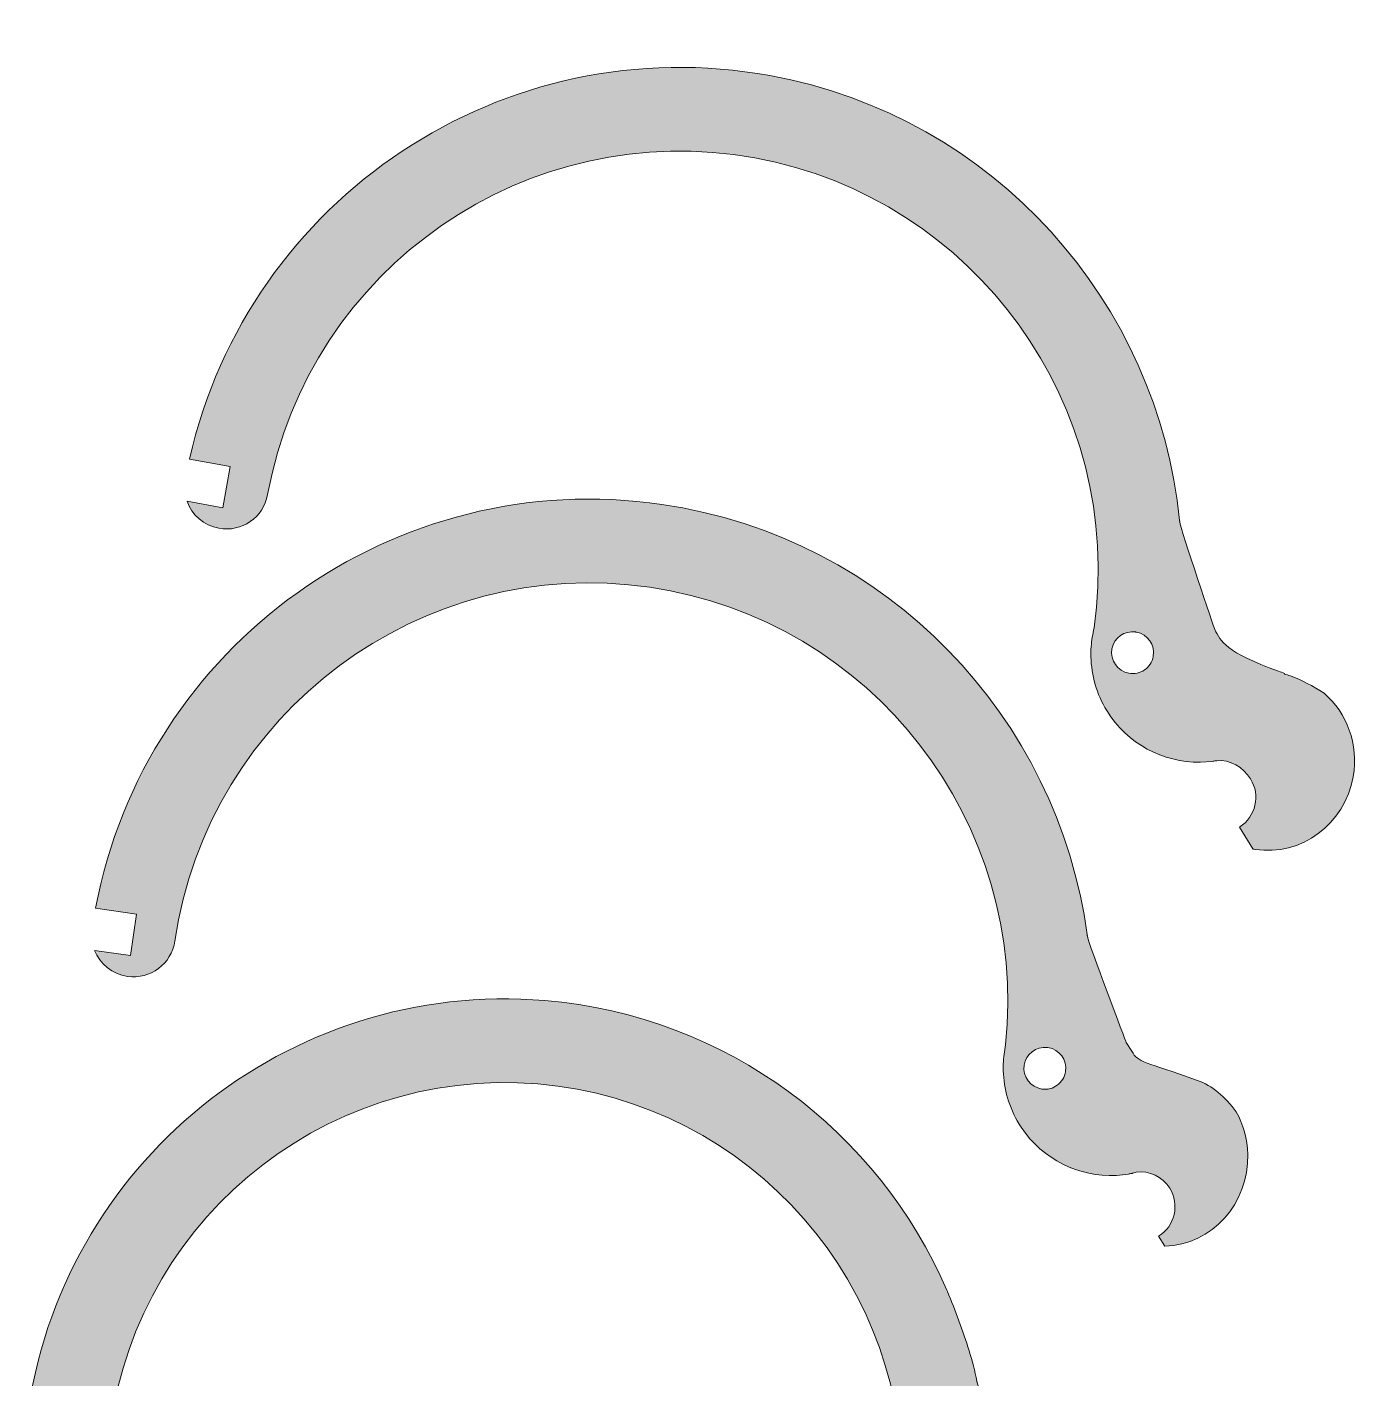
# Model space of a CAD drawing. Header units: inches. Extents: x -0.9 to 11.7, y -10.9 to 0.3.
# Drawn here: x -0.841 to 3.135, y -4.25 to -0.215 of the extents above; entities that cross this region are included whole.
import ezdxf

# ---------------------------------------------------------------- set-up
doc = ezdxf.new("R2010")
doc.units = ezdxf.units.IN
doc.header["$MEASUREMENT"] = 0
doc.layers.add('Layer 1', color=7, linetype='Continuous')

# ---------------------------------------------------------------- blocks, each defined once
blk = doc.blocks.new('block 5')
at = {"layer": 'Layer 1'}
h = blk.add_hatch(color=136, dxfattribs=at)
h.dxf.hatch_style = 2
edge = h.paths.add_edge_path()
edge.add_spline(control_points=[(2.3237, -2.9238), (2.2365, -2.2775), (1.7308, -1.7387), (1.0541, -1.6398), (0.2564, -1.5231), (-0.4888, -2.06), (-0.6368, -2.8451), (-0.6368, -2.8451), (-0.5145, -2.8629), (-0.5145, -2.8629), (-0.5145, -2.8629), (-0.5326, -2.9867), (-0.5326, -2.9867), (-0.5326, -2.9867), (-0.6397, -2.9711), (-0.6397, -2.9711), (-0.6237, -3.0111), (-0.5875, -3.0418), (-0.5416, -3.0485), (-0.4733, -3.0585), (-0.4099, -3.0112), (-0.3999, -2.943), (-0.3001, -2.2609), (0.3359, -1.7873), (1.0179, -1.8871), (1.6827, -1.9842), (2.1494, -2.591), (2.0802, -3.2532), (2.0762, -3.2717), (2.0738, -3.2905), (2.0733, -3.3094), (2.072, -3.3198), (2.0723, -3.33), (2.0736, -3.3397), (2.0735, -3.3399), (2.0736, -3.3401), (2.0737, -3.3402), (2.0768, -3.3949), (2.0941, -3.4496), (2.1266, -3.4986), (2.1914, -3.5964), (2.3004, -3.6475), (2.4098, -3.6425), (2.4098, -3.6425), (2.4098, -3.6426), (2.4098, -3.6426), (2.4098, -3.6426), (2.4116, -3.6425), (2.4116, -3.6425), (2.4116, -3.6425), (2.4467, -3.6387), (2.4467, -3.6387), (2.4482, -3.6386), (2.4496, -3.6383), (2.4509, -3.638), (2.4533, -3.6374), (2.4557, -3.6369), (2.4582, -3.6366), (2.4587, -3.6364), (2.4593, -3.6364), (2.4599, -3.6363), (2.4599, -3.6363), (2.4704, -3.6325), (2.4704, -3.6325), (2.5089, -3.6282), (2.5482, -3.6457), (2.5701, -3.6807), (2.6006, -3.7295), (2.5857, -3.7938), (2.537, -3.8243), (2.537, -3.8243), (2.5555, -3.8539), (2.5555, -3.8539), (2.6959, -3.8495), (2.8065, -3.7272), (2.8029, -3.5798), (2.8018, -3.5335), (2.7895, -3.4903), (2.7688, -3.4528), (2.7359, -3.4078), (2.6962, -3.3744), (2.6534, -3.359), (2.4945, -3.302), (2.4751, -3.3068), (2.4571, -3.2718), (2.4571, -3.2718), (2.4402, -3.2455), (2.4402, -3.2455), (2.4402, -3.2455), (2.3274, -2.9496), (2.3242, -2.9273), (2.3241, -2.9266), (2.324, -2.9259), (2.3239, -2.9252), (2.3238, -2.9243), (2.3237, -2.9238), (2.3237, -2.9238), (2.3237, -2.9238), (2.3237, -2.9238), (2.3237, -2.9238)], knot_values=[0, 0, 0, 0, 1, 1, 1, 2, 2, 2, 3, 3, 3, 4, 4, 4, 5, 5, 5, 6, 6, 6, 7, 7, 7, 8, 8, 8, 9, 9, 9, 10, 10, 10, 11, 11, 11, 12, 12, 12, 13, 13, 13, 14, 14, 14, 15, 15, 15, 16, 16, 16, 17, 17, 17, 18, 18, 18, 19, 19, 19, 20, 20, 20, 21, 21, 21, 22, 22, 22, 23, 23, 23, 24, 24, 24, 25, 25, 25, 26, 26, 26, 27, 27, 27, 28, 28, 28, 29, 29, 29, 30, 30, 30, 31, 31, 31, 32, 32, 32, 33, 33, 33, 33], degree=3, periodic=1)
edge = h.paths.add_edge_path()
edge.add_spline(control_points=[(2.2593, -3.332), (2.2568, -3.3492), (2.2476, -3.3638), (2.2344, -3.3734), (2.2218, -3.3827), (2.2053, -3.3873), (2.1884, -3.3848), (2.1542, -3.3798), (2.1306, -3.3481), (2.1356, -3.3139), (2.1404, -3.2805), (2.1708, -3.2572), (2.2042, -3.2608), (2.205, -3.2609), (2.2058, -3.2609), (2.2065, -3.2611), (2.2407, -3.2661), (2.2642, -3.2978), (2.2593, -3.332)], knot_values=[0, 0, 0, 0, 1, 1, 1, 2, 2, 2, 3, 3, 3, 4, 4, 4, 5, 5, 5, 6, 6, 6, 6], degree=3, periodic=1)
at = {"layer": 'Layer 1', "lineweight": 0}
for points, knots in [([(2.3237, -2.9238), (2.2365, -2.2775), (1.7308, -1.7387), (1.0541, -1.6398), (0.2564, -1.5231), (-0.4888, -2.06), (-0.6368, -2.8451), (-0.6368, -2.8451), (-0.5145, -2.8629), (-0.5145, -2.8629), (-0.5145, -2.8629), (-0.5326, -2.9867), (-0.5326, -2.9867), (-0.5326, -2.9867), (-0.6397, -2.9711), (-0.6397, -2.9711), (-0.6237, -3.0111), (-0.5875, -3.0418), (-0.5416, -3.0485), (-0.4733, -3.0585), (-0.4099, -3.0112), (-0.3999, -2.943), (-0.3001, -2.2609), (0.3359, -1.7873), (1.0179, -1.8871), (1.6827, -1.9842), (2.1494, -2.591), (2.0802, -3.2532), (2.0762, -3.2717), (2.0738, -3.2905), (2.0733, -3.3094), (2.072, -3.3198), (2.0723, -3.33), (2.0736, -3.3397), (2.0735, -3.3399), (2.0736, -3.3401), (2.0737, -3.3402), (2.0768, -3.3949), (2.0941, -3.4496), (2.1266, -3.4986), (2.1914, -3.5964), (2.3004, -3.6475), (2.4098, -3.6425), (2.4098, -3.6425), (2.4098, -3.6426), (2.4098, -3.6426), (2.4098, -3.6426), (2.4116, -3.6425), (2.4116, -3.6425), (2.4116, -3.6425), (2.4467, -3.6387), (2.4467, -3.6387), (2.4482, -3.6386), (2.4496, -3.6383), (2.4509, -3.638), (2.4533, -3.6374), (2.4557, -3.6369), (2.4582, -3.6366), (2.4587, -3.6364), (2.4593, -3.6364), (2.4599, -3.6363), (2.4599, -3.6363), (2.4704, -3.6325), (2.4704, -3.6325), (2.5089, -3.6282), (2.5482, -3.6457), (2.5701, -3.6807), (2.6006, -3.7295), (2.5857, -3.7938), (2.537, -3.8243), (2.537, -3.8243), (2.5555, -3.8539), (2.5555, -3.8539), (2.6959, -3.8495), (2.8065, -3.7272), (2.8029, -3.5798), (2.8018, -3.5335), (2.7895, -3.4903), (2.7688, -3.4528), (2.7359, -3.4078), (2.6962, -3.3744), (2.6534, -3.359), (2.4945, -3.302), (2.4751, -3.3068), (2.4571, -3.2718), (2.4571, -3.2718), (2.4402, -3.2455), (2.4402, -3.2455), (2.4402, -3.2455), (2.3274, -2.9496), (2.3242, -2.9273), (2.3241, -2.9266), (2.324, -2.9259), (2.3239, -2.9252), (2.3238, -2.9243), (2.3237, -2.9238), (2.3237, -2.9238), (2.3237, -2.9238), (2.3237, -2.9238), (2.3237, -2.9238)], [0, 0, 0, 0, 1, 1, 1, 2, 2, 2, 3, 3, 3, 4, 4, 4, 5, 5, 5, 6, 6, 6, 7, 7, 7, 8, 8, 8, 9, 9, 9, 10, 10, 10, 11, 11, 11, 12, 12, 12, 13, 13, 13, 14, 14, 14, 15, 15, 15, 16, 16, 16, 17, 17, 17, 18, 18, 18, 19, 19, 19, 20, 20, 20, 21, 21, 21, 22, 22, 22, 23, 23, 23, 24, 24, 24, 25, 25, 25, 26, 26, 26, 27, 27, 27, 28, 28, 28, 29, 29, 29, 30, 30, 30, 31, 31, 31, 32, 32, 32, 33, 33, 33, 33]), ([(2.2593, -3.332), (2.2568, -3.3492), (2.2476, -3.3638), (2.2344, -3.3734), (2.2218, -3.3827), (2.2053, -3.3873), (2.1884, -3.3848), (2.1542, -3.3798), (2.1306, -3.3481), (2.1356, -3.3139), (2.1404, -3.2805), (2.1708, -3.2572), (2.2042, -3.2608), (2.205, -3.2609), (2.2058, -3.2609), (2.2065, -3.2611), (2.2407, -3.2661), (2.2642, -3.2978), (2.2593, -3.332)], [0, 0, 0, 0, 1, 1, 1, 2, 2, 2, 3, 3, 3, 4, 4, 4, 5, 5, 5, 6, 6, 6, 6])]:
    blk.add_open_spline(points, degree=3, knots=knots, dxfattribs=at)
blk = doc.blocks.new('block 6')
at = {"layer": 'Layer 1'}
h = blk.add_hatch(color=136, dxfattribs=at)
h.dxf.hatch_style = 2
edge = h.paths.add_edge_path()
edge.add_spline(control_points=[(-0.7338, -4.5683), (-0.665, -4.5741), (-0.6046, -4.523), (-0.5988, -4.4542), (-0.5442, -3.8017), (0.031, -3.3152), (0.6835, -3.3698), (1.3219, -3.4232), (1.8011, -3.9751), (1.7703, -4.6101), (1.7686, -4.6237), (1.7677, -4.6374), (1.768, -4.6512), (1.7679, -4.6515), (1.7679, -4.6519), (1.7679, -4.6522), (1.7673, -4.6588), (1.7675, -4.6654), (1.7679, -4.6718), (1.768, -4.6724), (1.768, -4.6729), (1.7681, -4.6735), (1.7684, -4.6775), (1.7689, -4.6814), (1.7697, -4.6853), (1.7698, -4.686), (1.7698, -4.6868), (1.77, -4.6875), (1.7699, -4.6877), (1.77, -4.6878), (1.7701, -4.688), (1.7765, -4.7424), (1.7971, -4.7959), (1.8325, -4.8428), (1.903, -4.9366), (2.015, -4.981), (2.1239, -4.9694), (2.1239, -4.9694), (2.1239, -4.9695), (2.1239, -4.9695), (2.1239, -4.9695), (2.1257, -4.9693), (2.1257, -4.9693), (2.1257, -4.9693), (2.1605, -4.9634), (2.1605, -4.9634), (2.1991, -4.9665), (2.2587, -4.9681), (2.2834, -5.0011), (2.3179, -5.0471), (2.3085, -5.1125), (2.2624, -5.1469), (2.2624, -5.1469), (2.3081, -5.208), (2.3081, -5.208), (2.3081, -5.208), (2.3137, -5.2098), (2.3237, -5.2127), (2.4596, -5.2137), (2.5739, -5.1039), (2.5817, -4.9619), (2.5872, -4.86), (2.5364, -4.7687), (2.4574, -4.72), (2.4399, -4.7108), (2.4225, -4.7029), (2.4056, -4.696), (2.385, -4.6891), (2.3634, -4.6846), (2.3408, -4.6834), (2.3408, -4.6834), (2.3415, -4.6741), (2.3415, -4.6741), (2.341, -4.6739), (2.3403, -4.6737), (2.3398, -4.6736), (2.1767, -4.63), (2.151, -4.6047), (2.1302, -4.5713), (2.1302, -4.5713), (1.9997, -4.2828), (1.9951, -4.2606), (1.995, -4.2599), (1.9948, -4.2593), (1.9947, -4.2586), (1.9945, -4.2577), (1.9944, -4.2572), (1.9944, -4.2572), (1.9944, -4.2572), (1.9944, -4.2572), (1.9944, -4.2572), (1.9824, -4.1961), (1.9626, -4.1355), (1.9406, -4.0766), (1.9302, -4.0471), (1.9188, -4.018), (1.9065, -3.9894), (1.906, -3.9881), (1.9055, -3.9868), (1.905, -3.9855), (1.905, -3.9855), (1.9049, -3.9855), (1.9049, -3.9855), (1.7012, -3.514), (1.251, -3.1664), (0.7044, -3.1207), (-0.0646, -3.0564), (-0.7449, -3.6128), (-0.8413, -4.3712), (-0.8413, -4.3712), (-0.7182, -4.3815), (-0.7182, -4.3815), (-0.7182, -4.3815), (-0.7286, -4.506), (-0.7286, -4.506), (-0.7286, -4.506), (-0.8364, -4.497), (-0.8364, -4.497), (-0.8179, -4.536), (-0.7799, -4.5645), (-0.7338, -4.5683)], knot_values=[0, 0, 0, 0, 1, 1, 1, 2, 2, 2, 3, 3, 3, 4, 4, 4, 5, 5, 5, 6, 6, 6, 7, 7, 7, 8, 8, 8, 9, 9, 9, 10, 10, 10, 11, 11, 11, 12, 12, 12, 13, 13, 13, 14, 14, 14, 15, 15, 15, 16, 16, 16, 17, 17, 17, 18, 18, 18, 19, 19, 19, 20, 20, 20, 21, 21, 21, 22, 22, 22, 23, 23, 23, 24, 24, 24, 25, 25, 25, 26, 26, 26, 27, 27, 27, 28, 28, 28, 29, 29, 29, 30, 30, 30, 31, 31, 31, 32, 32, 32, 33, 33, 33, 34, 34, 34, 35, 35, 35, 36, 36, 36, 37, 37, 37, 38, 38, 38, 39, 39, 39, 40, 40, 40, 40], degree=3, periodic=1)
edge = h.paths.add_edge_path()
edge.add_spline(control_points=[(1.9545, -4.6553), (1.955, -4.6594), (1.9551, -4.6636), (1.9547, -4.6678), (1.9519, -4.7022), (1.9216, -4.7278), (1.8873, -4.7249), (1.8573, -4.7224), (1.834, -4.6991), (1.8305, -4.6704), (1.83, -4.6663), (1.8299, -4.6622), (1.8303, -4.658), (1.8331, -4.6243), (1.862, -4.5993), (1.8955, -4.6008), (1.8963, -4.6009), (1.8971, -4.6008), (1.8979, -4.6009), (1.9278, -4.6035), (1.9508, -4.6267), (1.9545, -4.6553)], knot_values=[0, 0, 0, 0, 1, 1, 1, 2, 2, 2, 3, 3, 3, 4, 4, 4, 5, 5, 5, 6, 6, 6, 7, 7, 7, 7], degree=3, periodic=1)
at = {"layer": 'Layer 1', "lineweight": 0}
for points, knots in [([(-0.7338, -4.5683), (-0.665, -4.5741), (-0.6046, -4.523), (-0.5988, -4.4542), (-0.5442, -3.8017), (0.031, -3.3152), (0.6835, -3.3698), (1.3219, -3.4232), (1.8011, -3.9751), (1.7703, -4.6101), (1.7686, -4.6237), (1.7677, -4.6374), (1.768, -4.6512), (1.7679, -4.6515), (1.7679, -4.6519), (1.7679, -4.6522), (1.7673, -4.6588), (1.7675, -4.6654), (1.7679, -4.6718), (1.768, -4.6724), (1.768, -4.6729), (1.7681, -4.6735), (1.7684, -4.6775), (1.7689, -4.6814), (1.7697, -4.6853), (1.7698, -4.686), (1.7698, -4.6868), (1.77, -4.6875), (1.7699, -4.6877), (1.77, -4.6878), (1.7701, -4.688), (1.7765, -4.7424), (1.7971, -4.7959), (1.8325, -4.8428), (1.903, -4.9366), (2.015, -4.981), (2.1239, -4.9694), (2.1239, -4.9694), (2.1239, -4.9695), (2.1239, -4.9695), (2.1239, -4.9695), (2.1257, -4.9693), (2.1257, -4.9693), (2.1257, -4.9693), (2.1605, -4.9634), (2.1605, -4.9634), (2.1991, -4.9665), (2.2587, -4.9681), (2.2834, -5.0011), (2.3179, -5.0471), (2.3085, -5.1125), (2.2624, -5.1469), (2.2624, -5.1469), (2.3081, -5.208), (2.3081, -5.208), (2.3081, -5.208), (2.3137, -5.2098), (2.3237, -5.2127), (2.4596, -5.2137), (2.5739, -5.1039), (2.5817, -4.9619), (2.5872, -4.86), (2.5364, -4.7687), (2.4574, -4.72), (2.4399, -4.7108), (2.4225, -4.7029), (2.4056, -4.696), (2.385, -4.6891), (2.3634, -4.6846), (2.3408, -4.6834), (2.3408, -4.6834), (2.3415, -4.6741), (2.3415, -4.6741), (2.341, -4.6739), (2.3403, -4.6737), (2.3398, -4.6736), (2.1767, -4.63), (2.151, -4.6047), (2.1302, -4.5713), (2.1302, -4.5713), (1.9997, -4.2828), (1.9951, -4.2606), (1.995, -4.2599), (1.9948, -4.2593), (1.9947, -4.2586), (1.9945, -4.2577), (1.9944, -4.2572), (1.9944, -4.2572), (1.9944, -4.2572), (1.9944, -4.2572), (1.9944, -4.2572), (1.9824, -4.1961), (1.9626, -4.1355), (1.9406, -4.0766), (1.9302, -4.0471), (1.9188, -4.018), (1.9065, -3.9894), (1.906, -3.9881), (1.9055, -3.9868), (1.905, -3.9855), (1.905, -3.9855), (1.9049, -3.9855), (1.9049, -3.9855), (1.7012, -3.514), (1.251, -3.1664), (0.7044, -3.1207), (-0.0646, -3.0564), (-0.7449, -3.6128), (-0.8413, -4.3712), (-0.8413, -4.3712), (-0.7182, -4.3815), (-0.7182, -4.3815), (-0.7182, -4.3815), (-0.7286, -4.506), (-0.7286, -4.506), (-0.7286, -4.506), (-0.8364, -4.497), (-0.8364, -4.497), (-0.8179, -4.536), (-0.7799, -4.5645), (-0.7338, -4.5683)], [0, 0, 0, 0, 1, 1, 1, 2, 2, 2, 3, 3, 3, 4, 4, 4, 5, 5, 5, 6, 6, 6, 7, 7, 7, 8, 8, 8, 9, 9, 9, 10, 10, 10, 11, 11, 11, 12, 12, 12, 13, 13, 13, 14, 14, 14, 15, 15, 15, 16, 16, 16, 17, 17, 17, 18, 18, 18, 19, 19, 19, 20, 20, 20, 21, 21, 21, 22, 22, 22, 23, 23, 23, 24, 24, 24, 25, 25, 25, 26, 26, 26, 27, 27, 27, 28, 28, 28, 29, 29, 29, 30, 30, 30, 31, 31, 31, 32, 32, 32, 33, 33, 33, 34, 34, 34, 35, 35, 35, 36, 36, 36, 37, 37, 37, 38, 38, 38, 39, 39, 39, 40, 40, 40, 40]), ([(1.9545, -4.6553), (1.955, -4.6594), (1.9551, -4.6636), (1.9547, -4.6678), (1.9519, -4.7022), (1.9216, -4.7278), (1.8873, -4.7249), (1.8573, -4.7224), (1.834, -4.6991), (1.8305, -4.6704), (1.83, -4.6663), (1.8299, -4.6622), (1.8303, -4.658), (1.8331, -4.6243), (1.862, -4.5993), (1.8955, -4.6008), (1.8963, -4.6009), (1.8971, -4.6008), (1.8979, -4.6009), (1.9278, -4.6035), (1.9508, -4.6267), (1.9545, -4.6553)], [0, 0, 0, 0, 1, 1, 1, 2, 2, 2, 3, 3, 3, 4, 4, 4, 5, 5, 5, 6, 6, 6, 7, 7, 7, 7])]:
    blk.add_open_spline(points, degree=3, knots=knots, dxfattribs=at)

msp = doc.modelspace()

# ---------------------------------------------------------------- hatches: boundary and pattern name
at = {"layer": 'Layer 1'}
h = msp.add_hatch(color=136, dxfattribs=at)
h.dxf.hatch_style = 2
edge = h.paths.add_edge_path()
edge.add_spline(control_points=[(2.8197, -2.6687), (2.8215, -2.669), (2.8233, -2.6693), (2.8251, -2.6696), (2.9622, -2.691), (3.0926, -2.5948), (3.1179, -2.4526), (3.1351, -2.3555), (3.0989, -2.2619), (3.031, -2.2035), (2.9983, -2.1813), (2.963, -2.1643), (2.9305, -2.1511), (2.9246, -2.1496), (2.9187, -2.148), (2.9125, -2.1469), (2.9125, -2.1469), (2.9131, -2.1442), (2.9131, -2.1442), (2.9069, -2.1419), (2.9008, -2.1396), (2.895, -2.1375), (2.7361, -2.0804), (2.7226, -2.0485), (2.7047, -2.0135), (2.7047, -2.0135), (2.6025, -1.7138), (2.6, -1.6913), (2.5999, -1.6906), (2.5998, -1.6899), (2.5998, -1.6892), (2.5997, -1.6884), (2.5996, -1.6878), (2.5996, -1.6878), (2.5996, -1.6878), (2.5996, -1.6879), (2.5996, -1.6879), (2.5353, -1.0389), (2.049, -0.4825), (1.3763, -0.3597), (0.5833, -0.2148), (-0.1805, -0.725), (-0.3562, -1.5044), (-0.3562, -1.5044), (-0.2347, -1.5265), (-0.2347, -1.5265), (-0.2347, -1.5265), (-0.2571, -1.6495), (-0.2571, -1.6495), (-0.2571, -1.6495), (-0.3635, -1.6302), (-0.3635, -1.6302), (-0.349, -1.6708), (-0.3139, -1.7027), (-0.2683, -1.711), (-0.2004, -1.7235), (-0.1353, -1.6784), (-0.123, -1.6106), (0.0009, -0.9325), (0.6533, -0.4816), (1.3314, -0.6055), (1.9923, -0.7261), (2.4372, -1.3491), (2.3447, -2.0085), (2.34, -2.0268), (2.3369, -2.0455), (2.3358, -2.0644), (2.3341, -2.0747), (2.334, -2.0849), (2.3349, -2.0947), (2.3349, -2.0949), (2.335, -2.095), (2.335, -2.0951), (2.3362, -2.1499), (2.3516, -2.2052), (2.3823, -2.2553), (2.4436, -2.3554), (2.5508, -2.4102), (2.6602, -2.4092), (2.6602, -2.4092), (2.6603, -2.4093), (2.6603, -2.4093), (2.6603, -2.4093), (2.662, -2.4092), (2.662, -2.4092), (2.662, -2.4092), (2.6973, -2.4067), (2.6973, -2.4067), (2.6987, -2.4066), (2.7002, -2.4064), (2.7015, -2.4061), (2.7039, -2.4056), (2.7063, -2.4052), (2.7088, -2.405), (2.7093, -2.4048), (2.71, -2.4048), (2.7106, -2.4047), (2.749, -2.4005), (2.7896, -2.4242), (2.8114, -2.4592), (2.8419, -2.5079), (2.8271, -2.5722), (2.7783, -2.6027), (2.7783, -2.6027), (2.8187, -2.6674), (2.8187, -2.6674), (2.8187, -2.6674), (2.8186, -2.6683), (2.8195, -2.67), (2.8195, -2.67), (2.8197, -2.6687), (2.8197, -2.6687)], knot_values=[0, 0, 0, 0, 1, 1, 1, 2, 2, 2, 3, 3, 3, 4, 4, 4, 5, 5, 5, 6, 6, 6, 7, 7, 7, 8, 8, 8, 9, 9, 9, 10, 10, 10, 11, 11, 11, 12, 12, 12, 13, 13, 13, 14, 14, 14, 15, 15, 15, 16, 16, 16, 17, 17, 17, 18, 18, 18, 19, 19, 19, 20, 20, 20, 21, 21, 21, 22, 22, 22, 23, 23, 23, 24, 24, 24, 25, 25, 25, 26, 26, 26, 27, 27, 27, 28, 28, 28, 29, 29, 29, 30, 30, 30, 31, 31, 31, 32, 32, 32, 33, 33, 33, 34, 34, 34, 35, 35, 35, 36, 36, 36, 37, 37, 37, 37], degree=3, periodic=1)
edge = h.paths.add_edge_path()
edge.add_spline(control_points=[(2.3978, -2.071), (2.4039, -2.0378), (2.4351, -2.0156), (2.4683, -2.0204), (2.469, -2.0206), (2.4698, -2.0206), (2.4706, -2.0208), (2.5046, -2.027), (2.5269, -2.0596), (2.5209, -2.0936), (2.5177, -2.1107), (2.508, -2.1249), (2.4945, -2.134), (2.4815, -2.1429), (2.4649, -2.1469), (2.4481, -2.1438), (2.4141, -2.1376), (2.3916, -2.1051), (2.3978, -2.071)], knot_values=[0, 0, 0, 0, 1, 1, 1, 2, 2, 2, 3, 3, 3, 4, 4, 4, 5, 5, 5, 6, 6, 6, 6], degree=3, periodic=1)

# ---------------------------------------------------------------- linework, layer by layer
at = {"layer": 'Layer 1', "lineweight": 0}
for points, knots in [([(2.8197, -2.6687), (2.8215, -2.669), (2.8233, -2.6693), (2.8251, -2.6696), (2.9622, -2.691), (3.0926, -2.5948), (3.1179, -2.4526), (3.1351, -2.3555), (3.0989, -2.2619), (3.031, -2.2035), (2.9983, -2.1813), (2.963, -2.1643), (2.9305, -2.1511), (2.9246, -2.1496), (2.9187, -2.148), (2.9125, -2.1469), (2.9125, -2.1469), (2.9131, -2.1442), (2.9131, -2.1442), (2.9069, -2.1419), (2.9008, -2.1396), (2.895, -2.1375), (2.7361, -2.0804), (2.7226, -2.0485), (2.7047, -2.0135), (2.7047, -2.0135), (2.6025, -1.7138), (2.6, -1.6913), (2.5999, -1.6906), (2.5998, -1.6899), (2.5998, -1.6892), (2.5997, -1.6884), (2.5996, -1.6878), (2.5996, -1.6878), (2.5996, -1.6878), (2.5996, -1.6879), (2.5996, -1.6879), (2.5353, -1.0389), (2.049, -0.4825), (1.3763, -0.3597), (0.5833, -0.2148), (-0.1805, -0.725), (-0.3562, -1.5044), (-0.3562, -1.5044), (-0.2347, -1.5265), (-0.2347, -1.5265), (-0.2347, -1.5265), (-0.2571, -1.6495), (-0.2571, -1.6495), (-0.2571, -1.6495), (-0.3635, -1.6302), (-0.3635, -1.6302), (-0.349, -1.6708), (-0.3139, -1.7027), (-0.2683, -1.711), (-0.2004, -1.7235), (-0.1353, -1.6784), (-0.123, -1.6106), (0.0009, -0.9325), (0.6533, -0.4816), (1.3314, -0.6055), (1.9923, -0.7261), (2.4372, -1.3491), (2.3447, -2.0085), (2.34, -2.0268), (2.3369, -2.0455), (2.3358, -2.0644), (2.3341, -2.0747), (2.334, -2.0849), (2.3349, -2.0947), (2.3349, -2.0949), (2.335, -2.095), (2.335, -2.0951), (2.3362, -2.1499), (2.3516, -2.2052), (2.3823, -2.2553), (2.4436, -2.3554), (2.5508, -2.4102), (2.6602, -2.4092), (2.6602, -2.4092), (2.6603, -2.4093), (2.6603, -2.4093), (2.6603, -2.4093), (2.662, -2.4092), (2.662, -2.4092), (2.662, -2.4092), (2.6973, -2.4067), (2.6973, -2.4067), (2.6987, -2.4066), (2.7002, -2.4064), (2.7015, -2.4061), (2.7039, -2.4056), (2.7063, -2.4052), (2.7088, -2.405), (2.7093, -2.4048), (2.71, -2.4048), (2.7106, -2.4047), (2.749, -2.4005), (2.7896, -2.4242), (2.8114, -2.4592), (2.8419, -2.5079), (2.8271, -2.5722), (2.7783, -2.6027), (2.7783, -2.6027), (2.8187, -2.6674), (2.8187, -2.6674), (2.8187, -2.6674), (2.8186, -2.6683), (2.8195, -2.67), (2.8195, -2.67), (2.8197, -2.6687), (2.8197, -2.6687)], [0, 0, 0, 0, 1, 1, 1, 2, 2, 2, 3, 3, 3, 4, 4, 4, 5, 5, 5, 6, 6, 6, 7, 7, 7, 8, 8, 8, 9, 9, 9, 10, 10, 10, 11, 11, 11, 12, 12, 12, 13, 13, 13, 14, 14, 14, 15, 15, 15, 16, 16, 16, 17, 17, 17, 18, 18, 18, 19, 19, 19, 20, 20, 20, 21, 21, 21, 22, 22, 22, 23, 23, 23, 24, 24, 24, 25, 25, 25, 26, 26, 26, 27, 27, 27, 28, 28, 28, 29, 29, 29, 30, 30, 30, 31, 31, 31, 32, 32, 32, 33, 33, 33, 34, 34, 34, 35, 35, 35, 36, 36, 36, 37, 37, 37, 37]), ([(2.3978, -2.071), (2.4039, -2.0378), (2.4351, -2.0156), (2.4683, -2.0204), (2.469, -2.0206), (2.4698, -2.0206), (2.4706, -2.0208), (2.5046, -2.027), (2.5269, -2.0596), (2.5209, -2.0936), (2.5177, -2.1107), (2.508, -2.1249), (2.4945, -2.134), (2.4815, -2.1429), (2.4649, -2.1469), (2.4481, -2.1438), (2.4141, -2.1376), (2.3916, -2.1051), (2.3978, -2.071)], [0, 0, 0, 0, 1, 1, 1, 2, 2, 2, 3, 3, 3, 4, 4, 4, 5, 5, 5, 6, 6, 6, 6])]:
    msp.add_open_spline(points, degree=3, knots=knots, dxfattribs=at)

# ---------------------------------------------------------------- block references
at = {"layer": 'Layer 1'}
for name in ['block 5', 'block 6']:
    msp.add_blockref(name, (0, 0), dxfattribs=at)

doc.saveas('drawing.dxf')
